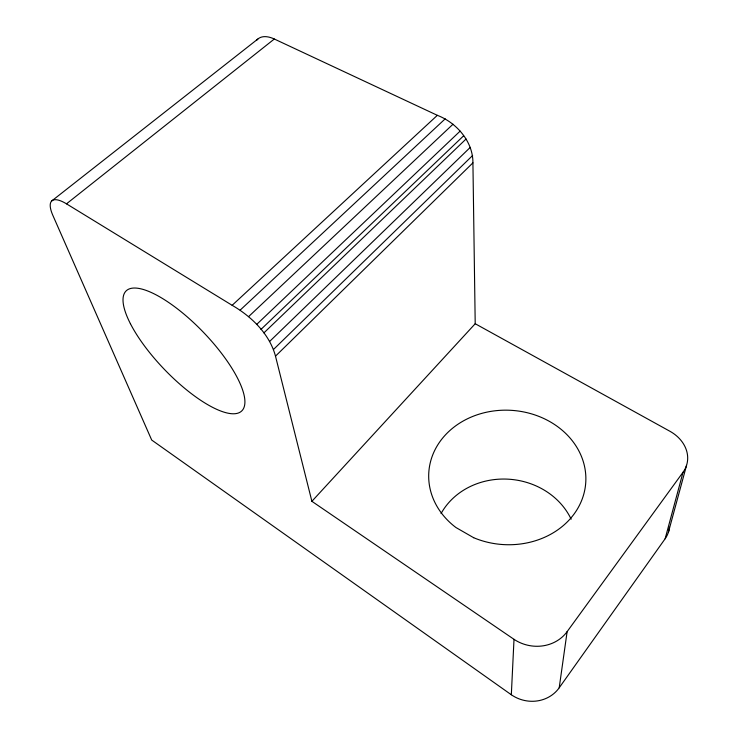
<?xml version="1.0" encoding="UTF-8"?>
<svg xmlns="http://www.w3.org/2000/svg" width="738" height="738" viewBox="0 0 738 738"><rect width="100%" height="100%" fill="white"/><g stroke="black" fill="none" stroke-linecap="round" stroke-linejoin="round"><path stroke-width="1.11" d="M511.323 694.762L514.008 639.329L311.888 501.314L275.495 356.159C269.564 333.991 251.538 316.547 232.147 305.311L66.485 203.836A39.492 12.546 48.6 0 0 52.859 215.385L151.705 440.051L511.323 694.762A34.594 32.426 22.7 0 0 559.21 687.798M256.575 40.387A35.295 18.016 52.7 0 1 274.315 39.013L437.339 115.322C456.545 122.683 473.132 141.576 472.92 162.84L475.207 323.733L669.901 431.26A35.664 29.031 13.5 0 1 683.037 472.246L567.125 631.645L559.21 687.788L665.141 538.758A32.472 27.472 16.5 0 0 669.421 527.181M665.141 538.758L683.037 472.246M668.407 532.255L686.552 465.364M311.888 501.314L475.207 323.733M275.495 356.159L472.92 162.84M273.623 349.351L472.634 155.497M269.684 341.408L470.281 147.369M263.9 332.884L466.019 139.048M260.957 329.425L463.602 135.82M256.695 324.406L460.115 131.133M248.595 316.62L453.003 124.224M240.201 310.089L445.217 118.818M232.147 305.311L437.339 115.322M66.485 203.836L274.315 39.013M51.845 200.856L257.894 39.003M567.125 631.645A38.191 34.907 14.9 0 1 514.008 639.329M441.066 513.565A71.558 63.588 5.9 0 1 507.135 479.119A71.558 63.588 5.9 0 1 571.147 519.192M473.667 537.707L455.927 527.513A78.643 67.241 3.6 0 1 474.848 415.623A78.643 67.241 3.6 0 1 585.871 479.359A78.643 67.241 3.6 0 1 473.667 537.707M130.395 323.668A83.329 26.928 46.1 0 0 235.976 413.594A83.329 26.928 46.1 0 0 185.625 315.495A83.329 26.928 46.1 0 0 130.395 323.668"/></g></svg>
